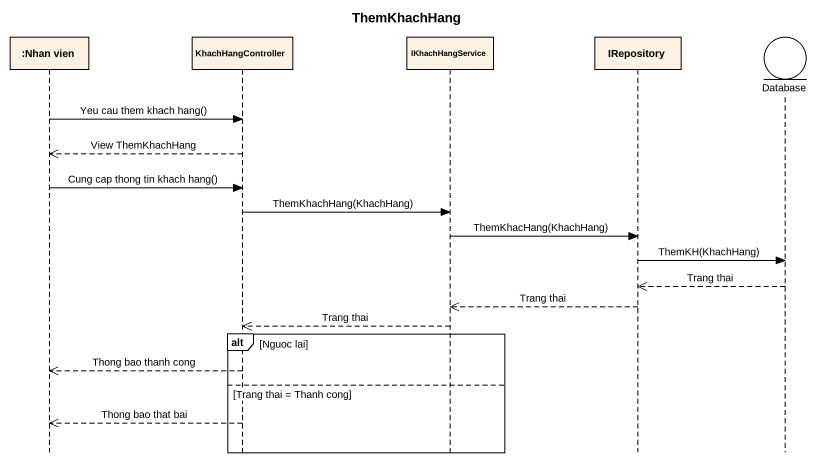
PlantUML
@startuml
title ThemKhachHang
hide footbox
participant ":Nhan vien" as Nhan_vien
participant KhachHangController
participant IKhachHangService
participant IRepository
entity "Database" as Database_

Nhan_vien -> KhachHangController : Yeu cau them khach hang()
KhachHangController -->> Nhan_vien : View ThemKhachHang
Nhan_vien -> KhachHangController : Cung cap thong tin khach hang()
KhachHangController -> IKhachHangService : ThemKhachHang(KhachHang)
IKhachHangService -> IRepository : ThemKhacHang(KhachHang)
IRepository -> Database_ : ThemKH(KhachHang)
Database_ -->> IRepository : Trang thai
IRepository -->> IKhachHangService : Trang thai
IKhachHangService -->> KhachHangController : Trang thai
alt Nguoc lai
  KhachHangController -->> Nhan_vien : Thong bao thanh cong
else Trang thai = Thanh cong
  KhachHangController -->> Nhan_vien : Thong bao that bai
end
@enduml
